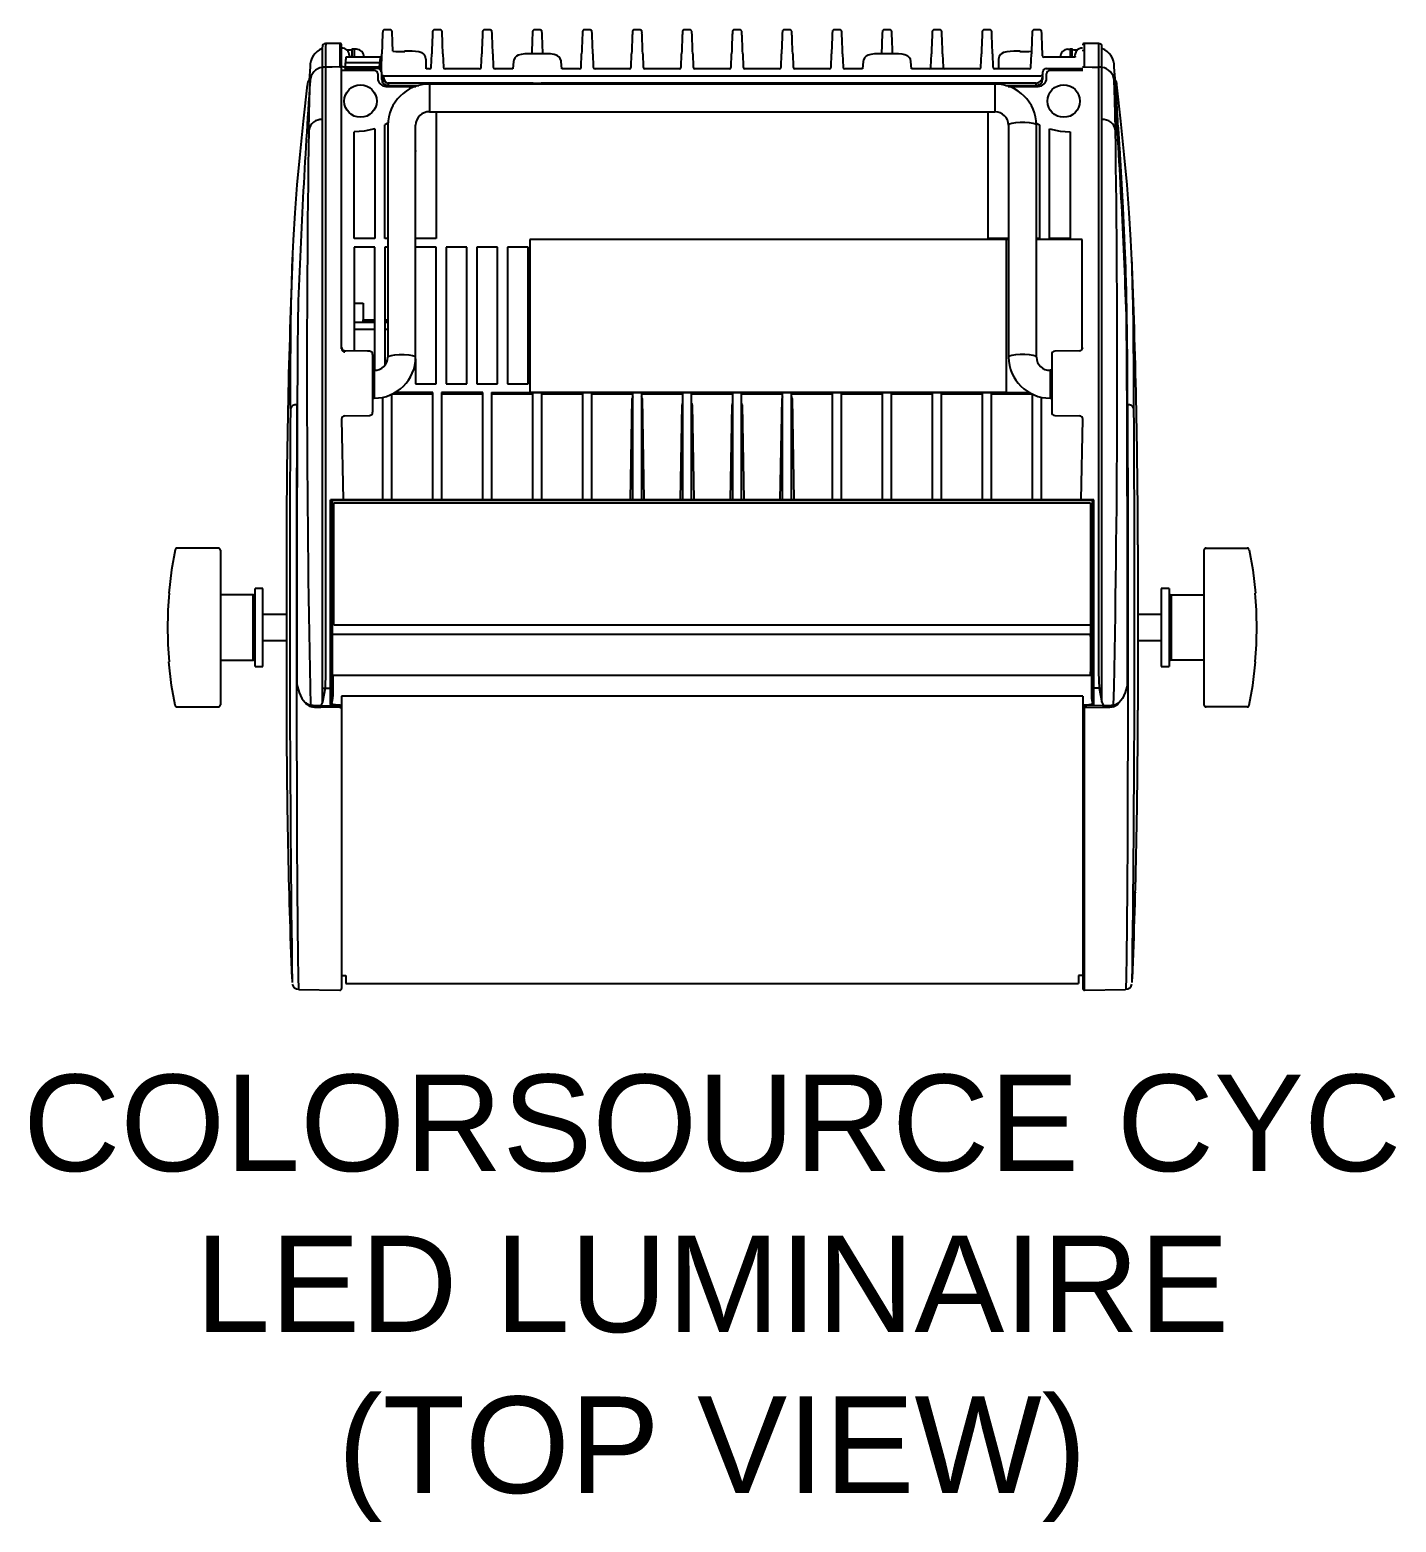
# Model space of a CAD drawing. Extents: x 5 to 346, y -5 to 215.
# Drawn here: x 276.23 to 288.61, y 68.18 to 81.7 of the extents above; entities that cross this region are included whole.
import ezdxf

# ---------------------------------------------------------------- set-up
doc = ezdxf.new("R2010")
doc.units = 0
doc.header["$LTSCALE"] = 0.5
doc.header["$MEASUREMENT"] = 0
doc.layers.get('0').update_dxf_attribs({"linetype": 'CONTINUOUS'})
doc.layers.add('RISER', color=7, linetype='CONTINUOUS')
doc.styles.add('ARIAL', font='arial.ttf')

# ---------------------------------------------------------------- blocks, each defined once
blk = doc.blocks.new('ColorSource cyc-stand (top)')
at = {"layer": 'RISER'}
for p, q in [((-2.918, 8.644), (-2.971, 8.644)), ((-2.465, 8.644), (-2.518, 8.644)), ((-2.012, 8.644), (-2.065, 8.644)), ((-1.559, 8.644), (-1.612, 8.644)), ((-1.106, 8.644), (-1.159, 8.644)), ((-0.653, 8.644), (-0.706, 8.644)), ((-0.2, 8.644), (-0.253, 8.644)), ((0.253, 8.644), (0.2, 8.644)), ((0.706, 8.644), (0.653, 8.644)), ((1.159, 8.644), (1.106, 8.644)), ((1.612, 8.644), (1.559, 8.644)), ((2.065, 8.644), (2.012, 8.644)), ((2.518, 8.644), (2.465, 8.644)), ((2.971, 8.644), (2.918, 8.644)), ((-3.534, 2.552), (-3.534, 8.486)), ((-3.359, 5.752), (-3.359, 8.505)), ((-3.358, 8.479), (-3.358, 8.479)), ((-3.01, 8.397), (-3.322, 8.397)), ((-3.289, 8.409), (-3.289, 8.405)), ((-3.289, 8.405), (-3.289, 8.397)), ((-3.265, 8.397), (-3.265, 8.467)), ((-3.225, 8.467), (-3.245, 8.467)), ((-3.245, 8.467), (-3.245, 8.397)), ((-2.999, 8.289), (-2.995, 8.425)), ((-2.546, 8.304), (-2.542, 8.425)), ((-2.441, 8.425), (-2.437, 8.304)), ((-2.093, 8.304), (-2.089, 8.425)), ((-1.988, 8.425), (-1.984, 8.304)), ((-1.535, 8.427), (-1.688, 8.427)), ((-1.483, 8.427), (-1.535, 8.427)), ((-1.187, 8.304), (-1.183, 8.425)), ((-1.082, 8.425), (-1.078, 8.304)), ((-0.734, 8.304), (-0.73, 8.425)), ((-0.629, 8.425), (-0.625, 8.304)), ((-0.281, 8.304), (-0.277, 8.425)), ((-0.176, 8.425), (-0.172, 8.304)), ((0.172, 8.304), (0.176, 8.425)), ((0.277, 8.425), (0.281, 8.304)), ((0.625, 8.304), (0.629, 8.425)), ((0.73, 8.425), (0.734, 8.304)), ((1.078, 8.304), (1.082, 8.425)), ((1.183, 8.425), (1.187, 8.304)), ((1.636, 8.427), (1.483, 8.427)), ((1.688, 8.427), (1.636, 8.427)), ((1.984, 8.304), (1.988, 8.425)), ((2.089, 8.425), (2.093, 8.304)), ((2.437, 8.304), (2.441, 8.425)), ((2.542, 8.425), (2.546, 8.304)), ((2.89, 8.304), (2.894, 8.425)), ((3.29, 8.397), (3.01, 8.397)), ((3.225, 8.467), (3.245, 8.467)), ((3.245, 8.467), (3.245, 8.397)), ((3.265, 8.397), (3.265, 8.467)), ((3.504, 8.517), (3.505, 8.516)), ((3.534, 2.552), (3.534, 8.486)), ((-3.504, 8.304), (-3.504, 2.82)), ((-3.062, 8.276), (-3.359, 8.276)), ((-3.324, 8.276), (-3.323, 8.293)), ((-3.013, 8.345), (-3.323, 8.345)), ((-3.323, 8.305), (-3.323, 8.345)), ((-3.03, 8.305), (-3.323, 8.305)), ((-3.323, 8.293), (-3.323, 8.305)), ((-3.03, 8.293), (-3.323, 8.293)), ((-3.03, 8.293), (-3.03, 8.305)), ((-3.015, 8.301), (-3.013, 8.345)), ((-2.996, 8.225), (-2.999, 8.289)), ((-2.999, 8.263), (-2.999, 8.289)), ((-2.999, 8.263), (-2.996, 8.195)), ((-2.593, 8.289), (-2.594, 8.379)), ((-2.562, 8.289), (-2.593, 8.289)), ((-2.109, 8.289), (-2.421, 8.289)), ((-1.807, 8.289), (-1.968, 8.289)), ((-1.802, 8.357), (-1.807, 8.289)), ((-1.364, 8.289), (-1.369, 8.357)), ((-1.203, 8.289), (-1.364, 8.289)), ((-0.75, 8.289), (-1.062, 8.289)), ((-0.297, 8.289), (-0.609, 8.289)), ((0.156, 8.289), (-0.156, 8.289)), ((0.609, 8.289), (0.297, 8.289)), ((1.062, 8.289), (0.75, 8.289)), ((1.364, 8.289), (1.203, 8.289)), ((1.369, 8.357), (1.364, 8.289)), ((1.807, 8.289), (1.802, 8.357)), ((2.107, 8.289), (1.807, 8.289)), ((1.968, 8.289), (1.807, 8.289)), ((2.421, 8.289), (2.109, 8.289)), ((2.874, 8.289), (2.562, 8.289)), ((2.597, 8.379), (2.596, 8.289)), ((2.996, 8.195), (2.999, 8.263)), ((3.029, 8.293), (3.359, 8.293)), ((3.359, 8.276), (3.061, 8.276)), ((-3.032, 8.246), (-3.032, 8.206)), ((-2.996, 8.195), (-2.996, 8.222)), ((-2.98, 8.228), (2.98, 8.228)), ((-2.957, 8.131), (-2.685, 8.131)), ((-1.622, 8.16), (-2.936, 8.16)), ((-2.936, 8.16), (-2.936, 8.139)), ((-2.936, 8.139), (-2.66, 8.139)), ((2.564, 8.152), (-2.564, 8.152)), ((-2.564, 8.152), (-2.564, 7.9)), ((2.936, 8.16), (-1.549, 8.16)), ((2.564, 8.152), (2.564, 7.9)), ((2.658, 8.139), (2.936, 8.139)), ((2.685, 8.131), (2.957, 8.131)), ((2.936, 8.139), (2.936, 8.16)), ((2.996, 8.222), (2.996, 8.195)), ((3.031, 8.206), (3.031, 8.246)), ((-2.564, 7.9), (2.564, 7.9)), ((-2.502, 7.9), (-2.502, 6.754)), ((2.502, 6.754), (2.502, 7.9)), ((-3.246, 6.754), (-3.246, 7.718)), ((-3.058, 7.746), (-3.058, 6.754)), ((-2.939, 7.797), (-2.967, 7.782)), ((-2.967, 6.754), (-2.967, 7.782)), ((-2.94, 7.781), (-2.94, 5.678)), ((-2.688, 5.678), (-2.688, 7.781)), ((2.688, 7.781), (2.688, 5.678)), ((2.939, 7.797), (2.967, 7.782)), ((2.94, 5.678), (2.94, 7.781)), ((2.967, 7.782), (2.967, 6.754)), ((3.058, 6.754), (3.058, 7.746)), ((3.245, 7.718), (3.245, 6.754)), ((3.74, 6.648), (3.733, 6.812)), ((-3.058, 6.754), (-3.246, 6.754)), ((-3.058, 6.675), (-3.246, 6.675)), ((-3.246, 6.675), (-3.246, 5.734)), ((-3.058, 5.559), (-3.058, 6.675)), ((-2.94, 6.754), (-2.967, 6.754)), ((-2.94, 6.675), (-2.967, 6.675)), ((-2.967, 6.675), (-2.967, 5.605)), ((-2.502, 6.754), (-2.688, 6.754)), ((-2.502, 6.675), (-2.688, 6.675)), ((-2.502, 5.437), (-2.502, 6.675)), ((-2.224, 6.675), (-2.412, 6.675)), ((-2.412, 6.675), (-2.412, 5.437)), ((-2.224, 5.437), (-2.224, 6.675)), ((-1.946, 6.675), (-2.134, 6.675)), ((-2.134, 6.675), (-2.134, 5.437)), ((-1.946, 5.437), (-1.946, 6.675)), ((-1.668, 6.675), (-1.856, 6.675)), ((-1.856, 6.675), (-1.856, 5.437)), ((-1.668, 5.437), (-1.668, 6.675)), ((-1.654, 6.745), (-1.654, 5.359)), ((2.688, 6.745), (-1.654, 6.745)), ((2.688, 6.754), (2.502, 6.754)), ((2.667, 5.359), (2.667, 6.745)), ((2.967, 6.754), (2.94, 6.754)), ((3.355, 6.745), (2.94, 6.745)), ((3.245, 6.754), (3.058, 6.754)), ((3.355, 5.751), (3.355, 6.745)), ((3.74, 6.648), (3.741, 6.629)), ((3.741, 6.629), (3.747, 6.481)), ((3.747, 6.481), (3.748, 6.437)), ((3.748, 6.437), (3.752, 6.28)), ((3.752, 6.28), (3.753, 6.232)), ((-3.246, 6.166), (-3.163, 6.166)), ((-3.163, 6.166), (-3.163, 6.017)), ((-3.246, 5.994), (-3.058, 5.994)), ((-3.167, 6.017), (-3.167, 5.994)), ((-3.167, 6.017), (-3.058, 6.017)), ((-3.167, 5.998), (-3.058, 5.998)), ((-2.967, 6.017), (-2.94, 6.017)), ((-2.967, 5.998), (-2.94, 5.998)), ((-2.967, 5.994), (-2.94, 5.994)), ((-3.246, 5.931), (-3.058, 5.931)), ((-2.967, 5.931), (-2.94, 5.931)), ((-3.078, 5.7), (-3.078, 5.179)), ((3.078, 5.7), (3.078, 5.179)), ((3.329, 5.736), (3.107, 5.731)), ((-3.064, 5.558), (-3.078, 5.558)), ((-3.064, 5.558), (-3.064, 5.306)), ((-3.061, 5.558), (-3.061, 5.604)), ((-2.69, 5.661), (-2.69, 5.437)), ((3.078, 5.558), (3.064, 5.558)), ((3.064, 5.558), (3.064, 5.306)), ((-2.69, 5.437), (-2.502, 5.437)), ((-2.412, 5.437), (-2.224, 5.437)), ((-2.134, 5.437), (-1.946, 5.437)), ((-1.856, 5.437), (-1.668, 5.437)), ((-3.078, 5.306), (-3.064, 5.306)), ((-2.985, 4.383), (-2.985, 5.316)), ((-2.907, 5.341), (-2.907, 4.383)), ((-2.899, 5.345), (-2.532, 5.345)), ((-2.898, 5.345), (-2.532, 5.345)), ((-2.532, 5.358), (-2.875, 5.358)), ((-2.532, 4.383), (-2.532, 5.358)), ((-2.454, 5.358), (-2.454, 4.383)), ((-2.079, 5.358), (-2.454, 5.358)), ((-2.454, 5.345), (-2.079, 5.345)), ((-2.454, 5.345), (-2.079, 5.345)), ((-2.079, 4.383), (-2.079, 5.358)), ((-2.001, 5.358), (2.874, 5.358)), ((-2.001, 5.358), (-2.001, 4.383)), ((-2.001, 5.345), (-1.626, 5.345)), ((-2.001, 5.345), (-1.989, 5.345)), ((-1.989, 5.345), (-1.989, 5.345)), ((-1.654, 5.359), (2.667, 5.359)), ((-1.626, 4.383), (-1.626, 5.358)), ((-1.548, 5.358), (-1.548, 4.383)), ((-1.548, 5.345), (-1.173, 5.345)), ((-1.173, 4.383), (-1.173, 5.358)), ((-1.095, 5.358), (-1.095, 4.383)), ((-1.095, 5.345), (-0.72, 5.345)), ((-0.72, 5.345), (-1.095, 5.345)), ((-0.741, 4.383), (-0.725, 5.304)), ((-0.72, 4.383), (-0.72, 5.358)), ((-0.642, 5.358), (-0.642, 4.383)), ((-0.642, 5.345), (-0.267, 5.345)), ((-0.267, 5.345), (-0.642, 5.345)), ((-0.634, 5.304), (-0.618, 4.383)), ((-0.267, 4.383), (-0.267, 5.358)), ((-0.189, 5.358), (-0.189, 4.383)), ((-0.189, 5.345), (0.186, 5.345)), ((0.186, 5.345), (-0.189, 5.345)), ((0.186, 4.383), (0.186, 5.358)), ((0.264, 5.358), (0.264, 4.383)), ((0.264, 5.345), (0.639, 5.345)), ((0.639, 5.345), (0.264, 5.345)), ((0.618, 4.383), (0.634, 5.304)), ((0.639, 4.383), (0.639, 5.358)), ((0.717, 5.358), (0.717, 4.383)), ((0.717, 5.345), (1.092, 5.345)), ((1.092, 5.345), (0.717, 5.345)), ((0.725, 5.304), (0.741, 4.383)), ((1.092, 4.383), (1.092, 5.358)), ((1.17, 5.358), (1.17, 4.383)), ((1.17, 5.345), (1.545, 5.345)), ((1.545, 4.383), (1.545, 5.358)), ((1.623, 5.358), (1.623, 4.383)), ((1.623, 5.345), (1.998, 5.345)), ((1.989, 5.345), (1.998, 5.345)), ((1.989, 5.345), (1.989, 5.345)), ((1.998, 4.383), (1.998, 5.358)), ((2.076, 5.358), (2.076, 4.383)), ((2.076, 5.345), (2.451, 5.345)), ((2.076, 5.345), (2.451, 5.345)), ((2.451, 4.383), (2.451, 5.358)), ((2.529, 5.358), (2.529, 4.383)), ((2.529, 5.345), (2.904, 5.345)), ((2.529, 5.345), (2.901, 5.345)), ((2.904, 4.383), (2.904, 5.343)), ((2.982, 5.316), (2.982, 4.383)), ((3.064, 5.306), (3.078, 5.306)), ((-3.762, 5.247), (-3.765, 5.247)), ((-3.329, 5.145), (-3.107, 5.149)), ((-0.288, 4.383), (-0.273, 5.244)), ((-0.18, 5.244), (-0.165, 4.383)), ((0.165, 4.383), (0.18, 5.244)), ((0.273, 5.244), (0.288, 4.383)), ((3.107, 5.149), (3.329, 5.145)), ((3.762, 5.247), (3.765, 5.247)), ((-3.359, 5.115), (-3.346, 4.383)), ((3.346, 4.383), (3.359, 5.115)), ((3.46, 4.383), (-3.46, 4.383)), ((3.46, 4.381), (-3.46, 4.381)), ((-3.444, 4.383), (-3.444, 2.603)), ((-3.431, 4.36), (3.431, 4.36)), ((3.431, 4.354), (-3.431, 4.354)), ((3.444, 4.383), (3.444, 2.603)), ((-4.477, 3.947), (-4.85, 3.947)), ((-4.458, 3.928), (-4.458, 2.528)), ((-3.859, 3.978), (-3.859, 2.478)), ((3.859, 3.978), (3.859, 2.478)), ((4.458, 3.928), (4.458, 2.528)), ((4.477, 3.947), (4.85, 3.947)), ((-4.162, 3.523), (-4.458, 3.523)), ((-4.162, 2.932), (-4.162, 3.523)), ((-4.072, 3.582), (-4.143, 3.582)), ((-4.143, 2.873), (-4.143, 3.582)), ((-4.072, 2.873), (-4.072, 3.582)), ((4.143, 3.582), (4.072, 3.582)), ((4.072, 3.582), (4.072, 2.873)), ((4.143, 3.582), (4.143, 2.873)), ((4.162, 3.523), (4.162, 2.932)), ((4.162, 3.523), (4.458, 3.523)), ((-3.859, 3.346), (-4.072, 3.346)), ((-3.429, 3.252), (3.429, 3.252)), ((4.072, 3.346), (3.859, 3.346)), ((-3.444, 3.168), (3.431, 3.168)), ((3.431, 3.168), (3.43, 3.17)), ((-4.072, 3.11), (-3.859, 3.11)), ((3.859, 3.11), (4.072, 3.11)), ((-4.458, 2.932), (-4.162, 2.932)), ((-4.143, 2.873), (-4.072, 2.873)), ((4.072, 2.873), (4.143, 2.873)), ((4.458, 2.932), (4.162, 2.932)), ((-3.504, 2.82), (-3.509, 2.677)), ((-3.443, 2.796), (3.443, 2.796)), ((-3.439, 2.785), (-3.439, 2.601)), ((3.439, 2.785), (3.439, 2.601)), ((3.504, 2.82), (3.509, 2.677)), ((-3.509, 2.677), (-3.534, 2.552)), ((-3.509, 2.677), (-3.46, 2.677)), ((-3.46, 2.529), (-3.46, 2.677)), ((3.359, 2.606), (-3.359, 2.606)), ((-3.359, 2.606), (-3.359, 2.517)), ((3.359, 2.606), (3.359, -0.043)), ((3.509, 2.677), (3.46, 2.677)), ((3.46, 2.529), (3.46, 2.677)), ((3.509, 2.677), (3.534, 2.552)), ((-4.85, 2.508), (-4.477, 2.508)), ((-3.686, 2.544), (-3.657, 2.528)), ((-3.632, 2.509), (-3.641, 2.512)), ((-3.548, 2.521), (-3.549, 2.52)), ((-3.549, 2.52), (-3.375, 2.517)), ((-3.534, 2.552), (-3.548, 2.521)), ((-3.375, 2.501), (-3.546, 2.504)), ((-3.46, 2.529), (-3.456, 2.534)), ((-3.375, 2.518), (-3.46, 2.529)), ((-3.375, 2.517), (-3.375, 2.518)), ((-3.359, 2.517), (-3.359, -0.043)), ((3.375, 2.518), (3.46, 2.529)), ((3.549, 2.52), (3.375, 2.517)), ((3.375, 2.517), (3.375, 2.518)), ((3.375, 2.501), (3.546, 2.504)), ((3.375, -0.059), (3.375, 2.501)), ((3.534, 2.552), (3.548, 2.521)), ((3.548, 2.521), (3.549, 2.52)), ((3.632, 2.509), (3.641, 2.512)), ((3.687, 2.545), (3.657, 2.528)), ((4.85, 2.508), (4.477, 2.508)), ((3.837, 0.828), (3.839, 0.826)), ((-3.359, 0.075), (-3.321, 0.075)), ((-3.321, 0.075), (-3.321, 0.001)), ((-3.321, 0), (3.321, 0)), ((3.321, 0.075), (3.321, 0.001)), ((3.359, 0.075), (3.321, 0.075)), ((-3.748, -0.053), (-3.375, -0.059)), ((3.375, -0.059), (3.748, -0.053))]:
    blk.add_line(p, q, dxfattribs=at)
at = {"layer": 'RISER', "flags": 128}
for points in [[(-3.375, 8.521), (-3.395, 8.521), (-3.505, 8.519)], [(-2.972, 8.644), (-2.976, 8.643), (-2.98, 8.641), (-2.983, 8.638), (-2.985, 8.635), (-2.986, 8.633), (-2.986, 8.632), (-2.986, 8.631), (-2.987, 8.63), (-2.987, 8.629), (-2.987, 8.626), (-2.988, 8.612), (-2.988, 8.604)], [(-2.901, 8.614), (-2.902, 8.626), (-2.902, 8.629), (-2.903, 8.631), (-2.903, 8.632), (-2.903, 8.633), (-2.904, 8.636), (-2.907, 8.639), (-2.911, 8.642), (-2.916, 8.644), (-2.918, 8.644)], [(-2.519, 8.644), (-2.523, 8.643), (-2.527, 8.641), (-2.53, 8.638), (-2.532, 8.635), (-2.533, 8.633), (-2.533, 8.632), (-2.533, 8.631), (-2.534, 8.63), (-2.534, 8.629), (-2.534, 8.626), (-2.535, 8.612), (-2.535, 8.604)], [(-2.448, 8.614), (-2.449, 8.626), (-2.449, 8.629), (-2.45, 8.631), (-2.45, 8.632), (-2.45, 8.633), (-2.451, 8.636), (-2.454, 8.639), (-2.458, 8.642), (-2.463, 8.644), (-2.465, 8.644)], [(-2.066, 8.644), (-2.07, 8.643), (-2.074, 8.641), (-2.077, 8.638), (-2.079, 8.635), (-2.08, 8.633), (-2.08, 8.632), (-2.08, 8.631), (-2.081, 8.63), (-2.081, 8.629), (-2.081, 8.626), (-2.082, 8.612), (-2.082, 8.604)], [(-1.995, 8.614), (-1.996, 8.626), (-1.996, 8.629), (-1.997, 8.631), (-1.997, 8.632), (-1.997, 8.633), (-1.998, 8.636), (-2.001, 8.639), (-2.005, 8.642), (-2.01, 8.644), (-2.012, 8.644)], [(-1.613, 8.644), (-1.617, 8.643), (-1.621, 8.641), (-1.624, 8.638), (-1.626, 8.635), (-1.627, 8.633), (-1.627, 8.632), (-1.627, 8.631), (-1.628, 8.63), (-1.628, 8.629), (-1.628, 8.626), (-1.629, 8.612), (-1.629, 8.604)], [(-1.542, 8.614), (-1.543, 8.626), (-1.543, 8.629), (-1.544, 8.631), (-1.544, 8.632), (-1.544, 8.633), (-1.545, 8.636), (-1.548, 8.639), (-1.552, 8.642), (-1.557, 8.644), (-1.559, 8.644)], [(-1.159, 8.644), (-1.162, 8.644), (-1.165, 8.643), (-1.168, 8.641), (-1.17, 8.639), (-1.171, 8.638), (-1.173, 8.636), (-1.173, 8.634), (-1.174, 8.63), (-1.175, 8.62)], [(-1.089, 8.614), (-1.09, 8.626), (-1.09, 8.629), (-1.091, 8.631), (-1.091, 8.632), (-1.091, 8.633), (-1.092, 8.636), (-1.095, 8.639), (-1.099, 8.642), (-1.104, 8.644), (-1.106, 8.644)], [(-0.707, 8.644), (-0.711, 8.643), (-0.715, 8.641), (-0.718, 8.638), (-0.72, 8.635), (-0.721, 8.633), (-0.721, 8.632), (-0.721, 8.631), (-0.722, 8.63), (-0.722, 8.629), (-0.722, 8.626), (-0.723, 8.612), (-0.723, 8.604)], [(-0.636, 8.614), (-0.637, 8.626), (-0.637, 8.629), (-0.638, 8.631), (-0.638, 8.632), (-0.638, 8.633), (-0.639, 8.636), (-0.642, 8.639), (-0.646, 8.642), (-0.651, 8.644), (-0.653, 8.644)], [(-0.254, 8.644), (-0.258, 8.643), (-0.262, 8.641), (-0.265, 8.638), (-0.267, 8.635), (-0.268, 8.633), (-0.268, 8.632), (-0.268, 8.631), (-0.269, 8.63), (-0.269, 8.629), (-0.269, 8.626), (-0.27, 8.612), (-0.27, 8.604)], [(-0.183, 8.614), (-0.184, 8.626), (-0.184, 8.629), (-0.185, 8.631), (-0.185, 8.632), (-0.185, 8.633), (-0.186, 8.636), (-0.189, 8.639), (-0.193, 8.642), (-0.198, 8.644), (-0.2, 8.644)], [(0.199, 8.644), (0.195, 8.643), (0.191, 8.641), (0.188, 8.638), (0.186, 8.635), (0.185, 8.633), (0.185, 8.632), (0.185, 8.631), (0.184, 8.63), (0.184, 8.629), (0.184, 8.626), (0.183, 8.612), (0.183, 8.604)], [(0.27, 8.614), (0.269, 8.626), (0.269, 8.629), (0.268, 8.631), (0.268, 8.632), (0.268, 8.633), (0.267, 8.636), (0.264, 8.639), (0.26, 8.642), (0.255, 8.644), (0.253, 8.644)], [(0.652, 8.644), (0.648, 8.643), (0.644, 8.641), (0.641, 8.638), (0.639, 8.635), (0.638, 8.633), (0.638, 8.632), (0.638, 8.631), (0.637, 8.63), (0.637, 8.629), (0.637, 8.626), (0.636, 8.612), (0.636, 8.604)], [(0.723, 8.614), (0.722, 8.626), (0.722, 8.629), (0.721, 8.631), (0.721, 8.632), (0.721, 8.633), (0.72, 8.636), (0.717, 8.639), (0.713, 8.642), (0.708, 8.644), (0.706, 8.644)], [(1.105, 8.644), (1.101, 8.643), (1.097, 8.641), (1.094, 8.638), (1.092, 8.635), (1.091, 8.633), (1.091, 8.632), (1.091, 8.631), (1.09, 8.63), (1.09, 8.629), (1.09, 8.626), (1.089, 8.612), (1.089, 8.604)], [(1.176, 8.614), (1.175, 8.626), (1.175, 8.629), (1.174, 8.631), (1.174, 8.632), (1.174, 8.633), (1.173, 8.636), (1.17, 8.639), (1.166, 8.642), (1.161, 8.644), (1.159, 8.644)], [(1.558, 8.644), (1.554, 8.643), (1.55, 8.641), (1.547, 8.638), (1.545, 8.635), (1.544, 8.633), (1.544, 8.632), (1.544, 8.631), (1.543, 8.63), (1.543, 8.629), (1.543, 8.626), (1.542, 8.612), (1.542, 8.604)], [(1.629, 8.614), (1.628, 8.626), (1.628, 8.629), (1.627, 8.631), (1.627, 8.632), (1.627, 8.633), (1.626, 8.636), (1.623, 8.639), (1.619, 8.642), (1.614, 8.644), (1.612, 8.644)], [(2.011, 8.644), (2.007, 8.643), (2.003, 8.641), (2, 8.638), (1.998, 8.635), (1.997, 8.633), (1.997, 8.632), (1.997, 8.631), (1.996, 8.63), (1.996, 8.629), (1.996, 8.626), (1.995, 8.612), (1.995, 8.604)], [(2.082, 8.614), (2.081, 8.626), (2.081, 8.629), (2.08, 8.631), (2.08, 8.632), (2.08, 8.633), (2.079, 8.636), (2.076, 8.639), (2.072, 8.642), (2.067, 8.644), (2.065, 8.644)], [(2.464, 8.644), (2.46, 8.643), (2.456, 8.641), (2.453, 8.638), (2.451, 8.635), (2.45, 8.633), (2.45, 8.632), (2.45, 8.631), (2.449, 8.63), (2.449, 8.629), (2.449, 8.626), (2.448, 8.612), (2.448, 8.604)], [(2.535, 8.614), (2.534, 8.626), (2.534, 8.629), (2.533, 8.631), (2.533, 8.632), (2.533, 8.633), (2.532, 8.636), (2.529, 8.639), (2.525, 8.642), (2.52, 8.644), (2.518, 8.644)], [(2.917, 8.644), (2.913, 8.643), (2.909, 8.641), (2.906, 8.638), (2.904, 8.635), (2.903, 8.633), (2.903, 8.632), (2.903, 8.631), (2.902, 8.63), (2.902, 8.629), (2.902, 8.626), (2.901, 8.612), (2.901, 8.604)], [(2.988, 8.614), (2.987, 8.626), (2.987, 8.629), (2.986, 8.631), (2.986, 8.632), (2.986, 8.633), (2.985, 8.636), (2.982, 8.639), (2.978, 8.642), (2.973, 8.644), (2.971, 8.644)], [(3.505, 8.519), (3.494, 8.519), (3.375, 8.521)], [(-2.595, 8.379), (-2.598, 8.399), (-2.607, 8.416), (-2.618, 8.427), (-2.63, 8.434), (-2.642, 8.439), (-2.658, 8.443), (-2.688, 8.447), (-2.721, 8.449), (-2.758, 8.45), (-2.79, 8.449)], [(-1.691, 8.427), (-1.698, 8.426), (-1.732, 8.421), (-1.758, 8.414), (-1.775, 8.404), (-1.789, 8.39), (-1.799, 8.37), (-1.801, 8.358)], [(-1.37, 8.357), (-1.37, 8.364), (-1.378, 8.385), (-1.389, 8.398), (-1.401, 8.408), (-1.414, 8.414), (-1.432, 8.42), (-1.467, 8.426), (-1.481, 8.427)], [(1.48, 8.427), (1.473, 8.426), (1.439, 8.421), (1.413, 8.414), (1.396, 8.404), (1.382, 8.39), (1.372, 8.37), (1.37, 8.358)], [(1.801, 8.358), (1.797, 8.377), (1.787, 8.393), (1.775, 8.404), (1.762, 8.412), (1.747, 8.417), (1.722, 8.423), (1.69, 8.427)], [(2.791, 8.449), (2.773, 8.449), (2.736, 8.449), (2.701, 8.448), (2.67, 8.445), (2.64, 8.438), (2.626, 8.43), (2.613, 8.419), (2.602, 8.401), (2.597, 8.379)], [(-3.645, 8.307), (-3.653, 8.188)], [(-3.375, 8.307), (-3.446, 8.305), (-3.472, 8.305), (-3.504, 8.304)], [(-3.358, 8.307), (-3.358, 8.308), (-3.358, 8.308)], [(3.375, 8.307), (3.446, 8.305), (3.472, 8.305), (3.504, 8.304)], [(3.504, 8.304), (3.504, 7.602), (3.504, 6.913), (3.504, 6.235), (3.504, 5.566), (3.504, 5.121), (3.504, 4.672), (3.504, 4.218), (3.504, 3.758), (3.504, 3.292), (3.504, 2.82)], [(3.668, 7.972), (3.659, 8.1), (3.645, 8.307)], [(-3.824, 5.211), (-3.823, 5.422), (-3.822, 5.616), (-3.82, 5.799), (-3.819, 5.964), (-3.816, 6.155), (-3.812, 6.33), (-3.807, 6.495), (-3.796, 6.737), (-3.78, 6.985), (-3.761, 7.239), (-3.736, 7.514), (-3.705, 7.817), (-3.669, 8.146)], [(-3.656, 7.736), (-3.653, 7.875), (-3.65, 8.002), (-3.647, 8.1), (-3.645, 8.183)], [(-1.622, 8.16), (-1.577, 8.16), (-1.549, 8.16)], [(3.656, 7.736), (3.653, 7.875), (3.65, 8.002), (3.647, 8.1), (3.645, 8.183)], [(3.824, 5.211), (3.823, 5.422), (3.822, 5.616), (3.82, 5.799), (3.819, 5.964), (3.816, 6.155), (3.812, 6.33), (3.807, 6.495), (3.796, 6.737), (3.78, 6.985), (3.761, 7.239), (3.736, 7.514), (3.705, 7.817), (3.669, 8.146)], [(-3.058, 7.746), (-3.156, 7.724), (-3.246, 7.718)], [(2.94, 7.781), (2.932, 7.789), (2.911, 7.796), (2.877, 7.801), (2.836, 7.804), (2.792, 7.804), (2.751, 7.801), (2.717, 7.796), (2.696, 7.789), (2.688, 7.781)], [(3.058, 7.746), (3.156, 7.724), (3.245, 7.718)], [(3.692, 7.571), (3.722, 7.032), (3.747, 6.481)], [(3.741, 6.629), (3.719, 7.098), (3.693, 7.571)], [(3.753, 6.232), (3.755, 6.096), (3.756, 6.053)], [(-3.33, 5.734), (-3.33, 5.733), (-3.33, 5.725)], [(-3.107, 5.731), (-3.124, 5.732), (-3.329, 5.736)], [(-2.94, 5.678), (-2.932, 5.686), (-2.911, 5.693), (-2.877, 5.698), (-2.836, 5.701), (-2.792, 5.701), (-2.751, 5.698), (-2.717, 5.693), (-2.696, 5.686), (-2.688, 5.678)], [(2.94, 5.678), (2.932, 5.686), (2.911, 5.693), (2.877, 5.698), (2.836, 5.701), (2.792, 5.701), (2.751, 5.698), (2.717, 5.693), (2.696, 5.686), (2.688, 5.678)], [(-3.765, 5.247), (-3.766, 5.03), (-3.766, 4.801), (-3.767, 4.553), (-3.767, 4.295), (-3.768, 4.037), (-3.768, 3.774), (-3.768, 3.498), (-3.768, 3.22), (-3.768, 2.95), (-3.768, 2.682), (-3.767, 2.409), (-3.767, 2.143), (-3.766, 1.891), (-3.765, 1.648), (-3.765, 1.41), (-3.764, 1.184), (-3.763, 0.979), (-3.761, 0.79), (-3.76, 0.612), (-3.759, 0.453), (-3.757, 0.318), (-3.756, 0.203), (-3.754, 0.106), (-3.753, 0.031), (-3.751, -0.019), (-3.75, -0.046), (-3.748, -0.05)], [(3.765, 5.247), (3.766, 5.03), (3.766, 4.801), (3.767, 4.553), (3.767, 4.295), (3.768, 4.037), (3.768, 3.774), (3.768, 3.498), (3.768, 3.22), (3.768, 2.95), (3.768, 2.682), (3.767, 2.409), (3.767, 2.143), (3.766, 1.891), (3.765, 1.648), (3.765, 1.41), (3.764, 1.184), (3.763, 0.979), (3.761, 0.79), (3.76, 0.612), (3.759, 0.453), (3.757, 0.318), (3.756, 0.203), (3.754, 0.106), (3.753, 0.031), (3.751, -0.019), (3.75, -0.046), (3.748, -0.05)], [(-3.46, 2.677), (-3.46, 3.099), (-3.46, 3.251), (-3.46, 3.555), (-3.46, 3.856), (-3.46, 4.252), (-3.46, 4.383)], [(3.46, 2.677), (3.46, 3.099), (3.46, 3.251), (3.46, 3.555), (3.46, 3.856), (3.46, 4.252), (3.46, 4.383)], [(-4.869, 3.93), (-4.902, 3.75), (-4.925, 3.539)], [(4.869, 3.93), (4.902, 3.75), (4.925, 3.539)], [(-4.869, 2.525), (-4.902, 2.703), (-4.925, 2.916)], [(4.869, 2.525), (4.902, 2.703), (4.925, 2.916)], [(-3.765, 2.711), (-3.745, 2.639), (-3.72, 2.584), (-3.691, 2.547), (-3.686, 2.544)], [(3.765, 2.711), (3.745, 2.639), (3.72, 2.584), (3.691, 2.547), (3.687, 2.545)], [(-3.444, 2.603), (-3.444, 2.602), (-3.444, 2.602), (-3.443, 2.602), (-3.443, 2.602), (-3.442, 2.601), (-3.441, 2.601), (-3.44, 2.601), (-3.439, 2.601)], [(3.444, 2.603), (3.444, 2.602), (3.444, 2.602), (3.443, 2.602), (3.443, 2.602), (3.442, 2.601), (3.441, 2.601), (3.44, 2.601), (3.439, 2.601)], [(-3.654, 2.519), (-3.675, 2.531), (-3.685, 2.544)], [(-3.546, 2.504), (-3.547, 2.504), (-3.547, 2.504), (-3.548, 2.507), (-3.548, 2.51), (-3.549, 2.515), (-3.549, 2.52)], [(-3.455, 2.533), (-3.46, 2.529), (-3.46, 2.529)], [(3.455, 2.533), (3.46, 2.529), (3.46, 2.529)], [(3.46, 2.529), (3.46, 2.53), (3.456, 2.534)], [(3.546, 2.504), (3.547, 2.504), (3.547, 2.504), (3.548, 2.507), (3.548, 2.51), (3.549, 2.515), (3.549, 2.52)], [(3.654, 2.519), (3.675, 2.531), (3.685, 2.544)]]:
    blk.add_lwpolyline(points, dxfattribs=at)
at = {"layer": 'RISER'}
for centre in [(-3.188, 7.998), (3.187, 7.998)]:
    blk.add_circle(centre, 0.147, dxfattribs=at)
for centre, radius, start, end in [((-3.375, 8.505), 0.016, 0.0003, 91.3794), ((34.629, 8.419), 38.005, 179.8466, 180.1698), ((12.535, 7.996), 13.725, 177.3918, 178.2093), ((3.375, 8.505), 0.016, 89.1757, 180.0004), ((-34.629, 8.419), 38.005, 359.8302, 0.1534), ((-3.475, 8.315), 0.17, 110.3607, 182.6284), ((-3.504, 8.489), 0.03, 92.1287, 180), ((25.225, 8.417), 28.729, 179.8028, 180.2247), ((-3.359, 8.409), 0.07, 359.9994, 89.0049), ((-3.303, 8.649), 0.187, 266.3804, 281.5179), ((-3.252, 8.337), 0.131, 87.0337, 95.963), ((-3.226, 8.397), 0.0701, 359.9725, 88.9256), ((-3.01, 8.413), 0.0158, 268.4316, 350.542), ((-2.835, 9.363), 0.916, 266.2284, 273.0206), ((2.835, 9.362), 0.915, 267.084, 273.9046), ((3.01, 8.413), 0.0159, 198.9458, 271.4803), ((3.226, 8.397), 0.0701, 91.0744, 180.0275), ((3.252, 8.337), 0.131, 84.0371, 92.9661), ((3.303, 8.649), 0.187, 258.482, 273.2235), ((3.359, 8.409), 0.07, 90.9954, 189.7385), ((11.239, 8.455), 7.88, 179.9512, 180.0375), ((3.504, 8.489), 0.03, 360, 89.952), ((-25.284, 8.417), 28.789, 359.7758, 0.1968), ((3.475, 8.315), 0.17, 357.3716, 69.6393), ((-3.515, 8.175), 0.13, 98.2258, 176.6202), ((-3.512, 8.249), 0.0557, 82.6493, 113.6396), ((-3.371, 8.276), 0.0311, 66.8179, 97.4671), ((-3.356, 8.253), 0.0547, 51.0292, 91.9785), ((-3.061, 8.246), 0.0299, 0.282, 90.2782), ((-3.027, 8.276), 0.0274, 1.3842, 63.2964), ((-3.008, 8.375), 0.0302, 260.5418, 291.4004), ((-2.562, 8.305), 0.0159, 269.661, 357.6263), ((-2.421, 8.305), 0.0159, 182.361, 270.3506), ((-2.109, 8.305), 0.0159, 269.6607, 357.6266), ((-1.968, 8.305), 0.0159, 182.3624, 270.3502), ((-1.203, 8.305), 0.0159, 269.5914, 357.6959), ((-1.062, 8.305), 0.0159, 182.3064, 270.406), ((-0.75, 8.305), 0.0159, 269.6611, 357.6263), ((-0.609, 8.305), 0.0159, 182.3623, 270.3501), ((-0.297, 8.305), 0.0159, 269.661, 357.6265), ((-0.156, 8.305), 0.0159, 182.3627, 270.3498), ((0.156, 8.305), 0.0159, 269.661, 357.6265), ((0.297, 8.305), 0.0159, 182.3625, 270.3499), ((0.609, 8.305), 0.0159, 269.6607, 357.6268), ((0.75, 8.305), 0.0159, 182.3623, 270.3501), ((1.062, 8.305), 0.0159, 269.7168, 357.5708), ((1.203, 8.305), 0.0159, 182.4294, 270.283), ((1.968, 8.305), 0.0159, 269.7166, 357.5707), ((2.109, 8.305), 0.0159, 182.3622, 270.3499), ((2.421, 8.305), 0.0159, 269.661, 357.6268), ((2.562, 8.305), 0.0159, 182.3624, 270.3502), ((2.874, 8.305), 0.0159, 269.7165, 357.5708), ((3.061, 8.246), 0.0299, 89.7223, 179.7174), ((3.371, 8.276), 0.0311, 82.5325, 113.1825), ((3.512, 8.249), 0.0557, 66.3605, 97.3505), ((3.515, 8.175), 0.13, 3.3792, 81.7746), ((-57.053, 3.979), 60.852, 3.56566, 4.07595), ((57.888, 3.903), 61.682, 176.02132, 178.00222), ((-3.605, 8.146), 0.0639, 137.9171, 179.6808), ((-2.957, 8.206), 0.0746, 180.2816, 270.2789), ((-2.983, 8.199), 0.0298, 85.4387, 117.22), ((-2.981, 8.164), 0.0595, 89.1763, 104.7201), ((-2.566, 7.778), 0.374, 89.6675, 179.6673), ((-1.615, 7.671), 0.489, 90.7751, 100.0317), ((-1.556, 7.671), 0.489, 79.9683, 89.2249), ((2.566, 7.778), 0.374, 0.3341, 90.3312), ((2.957, 8.206), 0.0746, 269.7211, 359.7187), ((2.982, 8.199), 0.0298, 62.7817, 94.5596), ((3.547, 9.457), 1.224, 273.8453, 274.5812), ((-57.638, 3.929), 61.435, 2.14819, 4.02101), ((-57.874, 3.904), 61.667, 1.99755, 3.97891), ((3.605, 8.146), 0.0639, 0.3192, 42.0829), ((-2.566, 7.779), 0.122, 88.9603, 178.9986), ((2.566, 7.778), 0.122, 1.1013, 90.9398), ((134.251, 5.553), 137.925, 179.09291, 181.2586), ((-3.542, 7.715), 0.116, 85.808, 169.7191), ((3.542, 7.715), 0.116, 10.2807, 94.1922), ((-134.25, 5.553), 137.923, 358.74139, 0.90711), ((74.848, 11.99), 71.293, 183.39926, 183.55423), ((-47.321, 4.57), 51.102, 3.3669, 3.5832), ((-2.674, 7.562), 0.0209, 229.5774, 232.7194), ((-40.236, 4.705), 44.018, 2.2557, 3.709), ((-24.901, 5.445), 28.667, 359.6041, 3.1933), ((57.079, 3.978), 60.938, 177.54881, 180), ((-57.079, 3.978), 60.938, 0, 2.45119), ((3.746, 6.233), 0.0075, 287.2796, 354.1439), ((97.287, 4.921), 101.049, 179.35831, 179.81542), ((-97.297, 4.921), 101.059, 0.18462, 0.64169), ((-3.329, 5.766), 0.03, 180.0279, 269.4926), ((-3.33, 5.753), 0.0287, 182.6457, 271.2921), ((-3.108, 5.701), 0.03, 359.9828, 89.4605), ((3.108, 5.701), 0.03, 91.6167, 180.0176), ((3.329, 5.766), 0.03, 271.6493, 359.9716), ((-3.076, 5.584), 0.0256, 52.793, 92.9964), ((-3.062, 5.68), 0.122, 268.9601, 358.9988), ((-3.062, 5.68), 0.374, 269.6675, 359.6672), ((3.062, 5.68), 0.374, 180.3341, 270.3312), ((3.062, 5.68), 0.122, 181.101, 270.9402), ((-1.988, 5.79), 0.446, 269.9189, 273.2219), ((-0.72, 5.298), 0.00717, 87.2689, 131.1511), ((-0.641, 5.294), 0.0119, 54.892, 95.9862), ((0.639, 5.298), 0.00717, 87.2689, 131.1511), ((0.718, 5.294), 0.0119, 54.8924, 95.9861), ((1.988, 5.787), 0.442, 266.7635, 270.0957), ((249.385, 3.38), 253.215, 179.58586, 180.76264), ((-3.773, 5.194), 0.0534, 81.2596, 162.0789), ((479.23, 3.395), 482.995, 179.78029, 180.08115), ((-3.329, 5.115), 0.03, 91, 180), ((-3.108, 5.179), 0.03, 271, 0), ((-0.267, 5.236), 0.00975, 88.1293, 126.3772), ((-0.188, 5.229), 0.0168, 60.4263, 92.6872), ((0.186, 5.236), 0.00975, 88.1293, 126.3774), ((0.265, 5.229), 0.0168, 60.4265, 92.6871), ((3.108, 5.179), 0.03, 180, 269), ((3.329, 5.115), 0.03, 0, 89), ((-479.351, 3.395), 483.116, 359.91889, 0.21968), ((3.773, 5.194), 0.0534, 17.9205, 98.7408), ((-249.07, 3.38), 252.9, 359.23633, 0.41464), ((-255.255, 3.41), 251.826, 359.9642, 0.21484), ((271.888, 3.384), 268.459, 179.79292, 180.02803), ((-4.85, 3.928), 0.0191, 89.2191, 169.5257), ((-4.477, 3.928), 0.0189, 357.973, 91.3349), ((4.477, 3.928), 0.0189, 88.6651, 182.027), ((4.85, 3.928), 0.0191, 10.4743, 90.7809), ((-1.167, 3.228), 3.77, 175.2566, 184.7435), ((-4.162, 3.503), 0.0197, 0, 90), ((4.162, 3.503), 0.0197, 90, 180), ((1.167, 3.228), 3.77, 355.2565, 4.7434), ((-4.912, 2.986), 8.345, 358.7463, 1.252), ((-4.162, 2.952), 0.0197, 270, 0), ((4.162, 2.952), 0.0197, 180, 270), ((-3.102, 8.092), 5.431, 265.4412, 265.7015), ((-3.456, 4.661), 1.984, 269.8805, 270.3506), ((-3.557, 2.587), 0.114, 332.2422, 7.8153), ((-3.531, 2.586), 0.0928, 324.7863, 9.1612), ((3.531, 2.586), 0.0928, 170.8388, 215.2137), ((3.557, 2.587), 0.114, 172.1846, 207.7575), ((3.456, 4.661), 1.984, 269.6494, 270.1195), ((3.102, 8.096), 5.434, 274.2986, 274.5587), ((-4.851, 2.526), 0.0184, 188.824, 272.9798), ((-4.477, 2.527), 0.0186, 267.4061, 3.2058), ((57.079, 2.478), 60.938, 180, 182.28825), ((-3.31, 3.728), 1.25, 253.8787, 254.6526), ((-3.641, 2.528), 0.016, 180.4086, 269.0264), ((-3.481, 8.485), 5.964, 268.4688, 269.3542), ((-3.625, 2.523), 0.016, 180.4049, 269.0215), ((-3.534, 3.777), 1.273, 265.9172, 269.4475), ((-3.436, 2.551), 0.0265, 219.3871, 223.1666), ((-7.162, -25.619), 28.395, 82.3357, 82.4989), ((-3.371, 2.504), 0.0187, 49.7659, 101.1175), ((-2.443, 2.394), 0.941, 172.1496, 172.4026), ((-3.371, 4.505), 1.986, 269.8808, 270.3504), ((-3.156, 2.509), 0.219, 177.9132, 182.0868), ((-3.371, 4.509), 1.992, 269.8816, 270.35), ((-3.375, 2.517), 0.016, 268.9963, 359.9939), ((3.371, 2.504), 0.0187, 78.8824, 130.2347), ((3.371, 4.504), 1.986, 269.6496, 270.1192), ((3.371, 4.508), 1.991, 269.65, 270.1184), ((3.375, 2.517), 0.016, 180.0055, 271.0042), ((7.161, -25.616), 28.392, 97.5011, 97.6643), ((2.47, 2.397), 0.913, 7.5976, 7.8583), ((3.156, 2.509), 0.219, 357.9149, 2.0851), ((3.436, 2.551), 0.0264, 316.8357, 320.625), ((3.534, 3.777), 1.273, 270.5525, 274.0828), ((3.481, 8.485), 5.964, 270.6458, 271.5312), ((3.625, 2.523), 0.016, 270.977, 359.5966), ((3.31, 3.727), 1.248, 285.3465, 286.1216), ((3.641, 2.528), 0.016, 270.9736, 359.5914), ((-57.079, 2.478), 60.938, 357.71173, 0), ((4.477, 2.527), 0.0186, 176.7942, 272.5939), ((4.851, 2.526), 0.0184, 267.0202, 351.176), ((-3.75, 0.006), 0.0575, 189.907, 271.3033), ((-3.375, -0.043), 0.016, 269, 0), ((3.375, -0.043), 0.016, 180, 271), ((3.748, 0.008), 0.0592, 269.8474, 348.7163)]:
    blk.add_arc(centre, radius, start, end, dxfattribs=at)
for centre, major_axis, ratio, start_param, end_param in [((-2.995, 8.395), (-0.008, -0.234), 0.004251, 3.588428, 4.583748), ((-2.894, 8.395), (0.008, -0.234), 0.004251, 1.804942, 2.792065), ((-2.542, 8.395), (-0.008, -0.234), 0.004251, 3.588428, 4.583748), ((-2.441, 8.395), (0.008, -0.234), 0.004251, 1.699437, 2.792065), ((-2.089, 8.395), (-0.008, -0.234), 0.004251, 3.588428, 4.583748), ((-1.988, 8.395), (0.008, -0.234), 0.004251, 1.699437, 2.792065), ((-1.636, 8.395), (-0.008, -0.234), 0.004251, 3.588428, 4.583748), ((-1.535, 8.395), (0.008, -0.234), 0.004251, 1.699437, 2.792065), ((-1.082, 8.395), (0.008, -0.234), 0.004251, 1.699437, 2.792065), ((-0.73, 8.395), (-0.008, -0.234), 0.004251, 3.588428, 4.583748), ((-0.629, 8.395), (0.008, -0.234), 0.004251, 1.699437, 2.792065), ((-0.277, 8.395), (-0.008, -0.234), 0.004251, 3.588428, 4.583748), ((-0.176, 8.395), (0.008, -0.234), 0.004251, 1.699437, 2.792065), ((0.176, 8.395), (-0.008, -0.234), 0.004251, 3.588428, 4.583748), ((0.277, 8.395), (0.008, -0.234), 0.004251, 1.699437, 2.792065), ((0.629, 8.395), (-0.008, -0.234), 0.004251, 3.588428, 4.583748), ((0.73, 8.395), (0.008, -0.234), 0.004251, 1.699437, 2.792065), ((1.082, 8.395), (-0.008, -0.234), 0.004251, 3.588428, 4.583748), ((1.183, 8.395), (0.008, -0.234), 0.004251, 1.699437, 2.792065), ((1.535, 8.395), (-0.008, -0.234), 0.004251, 3.588428, 4.583748), ((1.636, 8.395), (0.008, -0.234), 0.004251, 1.699437, 2.792065), ((1.988, 8.395), (-0.008, -0.234), 0.004251, 3.588428, 4.583748), ((2.089, 8.395), (0.008, -0.234), 0.004251, 1.699437, 2.792065), ((2.441, 8.395), (-0.008, -0.234), 0.004251, 3.588428, 4.583748), ((2.542, 8.395), (0.008, -0.234), 0.004251, 1.699437, 2.792065), ((2.894, 8.395), (-0.008, -0.234), 0.004251, 3.588428, 4.583748), ((2.995, 8.395), (0.008, -0.234), 0.004251, 1.627428, 2.792065), ((-3.323, 8.337), (-0.001, -0.06), 0.002127, 3.141629, 4.572799), ((-3.013, 8.337), (-0.0026, -0.06), 0.00538, 3.141829, 4.572999), ((-3.013, 8.337), (-0.0026, -0.06), 0.00538, 3.019656, 3.141829), ((3.013, 8.337), (0.0026, -0.06), 0.00538, 3.141356, 3.263529), ((-3.03, 8.275), (-0.03, 0), 0.990419, 4.192286, 4.712389), ((-3.03, 8.263), (-0.03, 0), 0.99361, 3.141593, 4.712389), ((3.029, 8.263), (-0.03, 0), 0.99361, 4.712389, 6.283185), ((-2.996, 8.218), (0.0023, -0.044), 0.00637, 1.640278, 1.719129), ((-2.936, 8.219), (-0.0451, 0.0434), 0.913943, 0.773741, 2.292178), ((-2.936, 8.199), (-0.06, 0), 0.99361, 0.05236, 1.570796), ((-2.98, 8.219), (0.0023, -0.06), 0.004677, 1.640431, 1.719282), ((-2.936, 8.219), (0.0111, -0.0595), 0.715927, 4.509758, 6.028195), ((2.936, 8.219), (-0.0451, -0.0434), 0.913943, 0.849415, 2.367851), ((2.936, 8.199), (-0.06, 0), 0.99361, 1.570796, 3.089233), ((2.996, 8.218), (-0.0023, -0.044), 0.00637, 4.564057, 4.642907), ((-0.695, 5.302), (-0.0232, 0.0198), 0.959394, 0.095105, 0.667018), ((-0.664, 5.302), (-0.0232, -0.0198), 0.959394, 2.474575, 3.207702), ((0.664, 5.302), (-0.0232, 0.0198), 0.959394, 0.095105, 0.667018), ((0.695, 5.302), (-0.0232, -0.0198), 0.959394, 2.474575, 3.207702), ((-0.243, 5.242), (-0.0232, 0.0198), 0.959394, 0.034965, 0.667018), ((-0.21, 5.242), (-0.0232, -0.0198), 0.959394, 2.474575, 3.257573), ((0.21, 5.242), (-0.0232, 0.0198), 0.959394, 0.034965, 0.667018), ((0.243, 5.242), (-0.0232, -0.0198), 0.959394, 2.474575, 3.257573), ((3.43, 3.26), (0, -0.09), 0.009211, 4.801394, 6.251862)]:
    blk.add_ellipse(centre, major_axis=major_axis, ratio=ratio, start_param=start_param, end_param=end_param, dxfattribs=at)
at = {"layer": 'RISER', "color": 1, "insert": (0, -0.824), "char_height": 0.875, "width": 22.89072, "attachment_point": 2, "style": 'ARIAL'}
blk.add_mtext('COLORSOURCE CYC\\PLED LUMINAIRE\\P(TOP VIEW)', dxfattribs=at)

msp = doc.modelspace()

# ---------------------------------------------------------------- block references
msp.add_blockref('ColorSource cyc-stand (top)', (282.411, 73.058))

doc.saveas('drawing.dxf')
